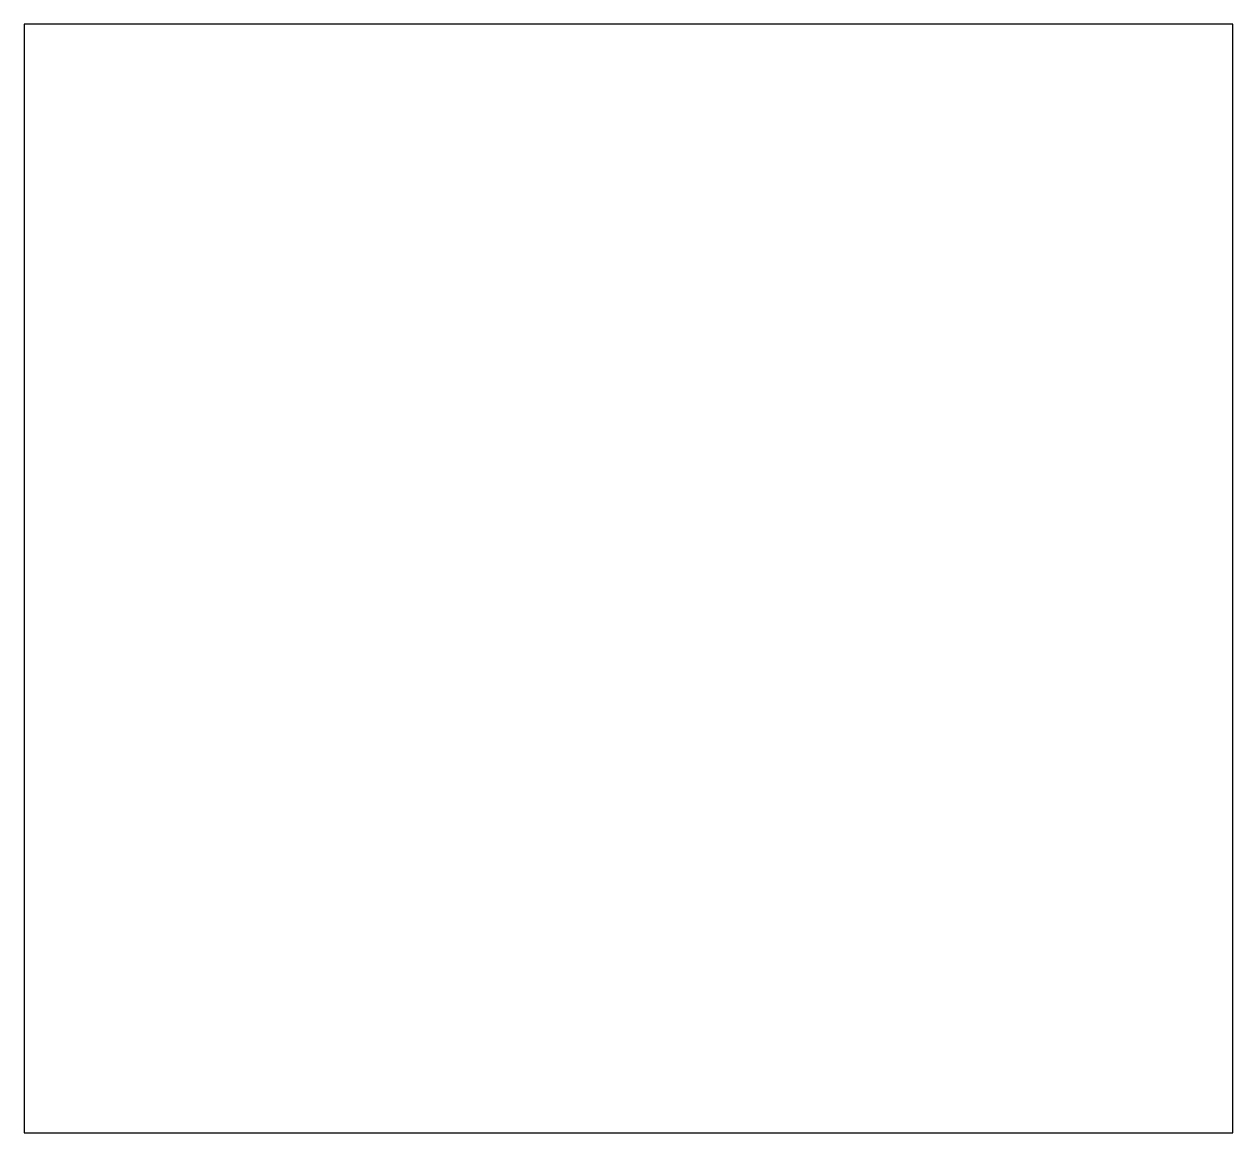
# Model space of a CAD drawing. Extents: x 0 to 400, y 0 to 367.
import ezdxf

# ---------------------------------------------------------------- set-up
doc = ezdxf.new("R2010")
doc.units = 0
doc.layers.add('VIVALDI_LFT3_GND', color=50, linetype='CONTINUOUS')

msp = doc.modelspace()

# ---------------------------------------------------------------- linework, layer by layer
at = {"layer": 'VIVALDI_LFT3_GND'}
msp.add_lwpolyline([(0, 0), (399.72, 0), (399.72, 366.75), (0, 366.75), (0, 0)], close=True, dxfattribs=at)

doc.saveas('drawing.dxf')
